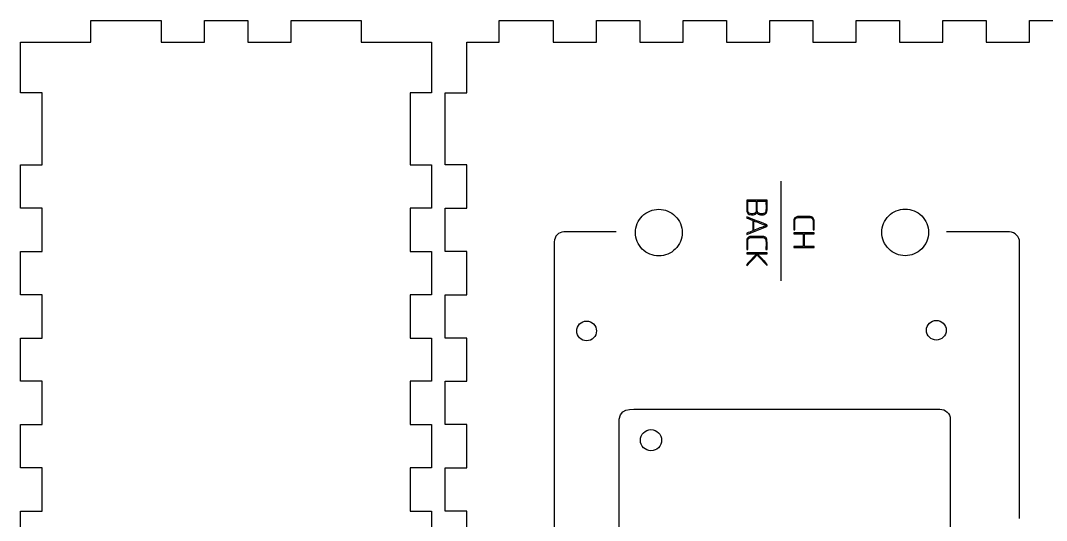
# Model space of a CAD drawing. Extents: x 0 to 1159, y 2 to 472.
# Drawn here: x 0.1 to 403.3, y 275.9 to 472.3 of the extents above; entities that cross this region are included whole.
import ezdxf

# ---------------------------------------------------------------- set-up
doc = ezdxf.new("R2010")
doc.units = 0
doc.layers.get('0').update_dxf_attribs({"linetype": 'CONTINUOUS'})
doc.layers.add('Imprimir', color=7, linetype='CONTINUOUS')

msp = doc.modelspace()

# ---------------------------------------------------------------- linework, layer by layer
at = {"color": 5}
msp.add_lwpolyline([(0.141677, 262.528893), (0.141677, 279.536781), (8.645622, 279.536781), (8.645622, 296.544669), (0.141677, 296.544669), (0.141677, 313.552557), (8.645622, 313.552557), (8.645622, 330.560445), (0.141677, 330.560445), (0.141677, 347.568333), (8.645622, 347.568333), (8.645622, 364.576213), (0.141677, 364.576213), (0.141677, 381.584101), (8.645622, 381.584101), (8.645622, 398.591992), (0.141677, 398.591992), (0.141677, 415.599879), (8.645622, 415.599879), (8.645622, 443.946357), (0.141677, 443.946357), (0.141677, 463.788892), (27.779495, 463.788892), (27.779495, 472.292836), (55.417322, 472.292836), (55.417322, 463.788892), (72.425212, 463.788892), (72.425212, 472.292836), (89.433104, 472.292836), (89.433104, 463.788892), (106.440992, 463.788892), (106.440992, 472.292836), (134.078816, 472.292836), (134.078816, 463.788892), (161.716632, 463.788892), (161.716632, 443.946357), (153.212688, 443.946357), (153.212688, 415.599879), (161.716632, 415.599879), (161.716632, 398.591992), (153.212688, 398.591992), (153.212688, 381.584101), (161.716632, 381.584101), (161.716632, 381.584101), (161.716632, 364.576213), (153.212688, 364.576213), (153.212688, 347.568333), (161.716632, 347.568333), (161.716632, 330.560445), (153.212688, 330.560445), (153.212688, 313.552557), (161.716632, 313.552557), (161.716632, 296.544669), (153.212688, 296.544669), (153.212688, 279.536781), (161.716632, 279.536781), (161.716632, 262.528893)], dxfattribs=at)
at = {"layer": 'Imprimir', "color": 5}
msp.add_lwpolyline([(175.50796, 262.527909), (175.50796, 279.535813), (167.003952, 279.535813), (167.003952, 296.543717), (175.50796, 296.543717), (175.50796, 313.551613), (167.003952, 313.551613), (167.003952, 330.559517), (175.50796, 330.559517), (175.50796, 347.567421), (167.003952, 347.567421), (167.003952, 364.575317), (175.50796, 364.575317), (175.50796, 381.583213), (167.003952, 381.583213), (167.003952, 398.591095), (175.50796, 398.591095), (175.50796, 415.598997), (167.003952, 415.598997), (167.003952, 443.945502), (175.50796, 443.945502), (175.50796, 463.788055), (188.263816, 463.788055), (188.263816, 472.292005), (209.523752, 472.292005), (209.523752, 463.788055), (226.531608, 463.788055), (226.531608, 472.292005), (243.539536, 472.292005), (243.539536, 463.788055), (260.54748, 463.788055), (260.54748, 472.292005), (277.555336, 472.292005), (277.555336, 463.788055), (294.563264, 463.788055), (294.563264, 472.292005), (311.57112, 472.292005), (311.57112, 463.788055), (328.579056, 463.788055), (328.579056, 472.292005), (345.586992, 472.292005), (345.586992, 463.788055), (362.59484, 463.788055), (362.59484, 472.292005), (379.602776, 472.292005), (379.602776, 463.788055), (396.610632, 463.788055), (396.610632, 472.292005), (417.870568, 472.292005)], dxfattribs=at)
at = {"layer": 'Imprimir', "color": 7}
for points in [[(298.939832, 409.194192), (298.939832, 370.017157)], [(234.259368, 389.229021), (213.678712, 389.229021)], [(388.766096, 389.223565), (364.060816, 389.223565)], [(209.910952, 385.346269), (209.910952, 249.757437)], [(392.76276, 276.697885), (392.76276, 385.122525)]]:
    msp.add_lwpolyline(points, dxfattribs=at)
for points in [[(285.939096, 401.311825), (285.943016, 401.311825)], [(289.684464, 401.289665), (289.684864, 401.289665)], [(285.544616, 397.75839), (285.544536, 397.75839)], [(285.544536, 394.714149), (285.544536, 394.714149)], [(288.301024, 393.629301), (288.301024, 393.629301)], [(304.464072, 394.747453), (304.464072, 394.747341)], [(304.043352, 388.515013), (304.043352, 388.515013)], [(285.961576, 386.932117), (285.965176, 386.932037)], [(285.544536, 380.699661), (285.544536, 380.699661)], [(289.862304, 380.489325), (289.861984, 380.489325)]]:
    msp.add_lwpolyline(points, close=True, dxfattribs=at)
at = {"layer": 'Imprimir', "color": 5}
for points in [[(250.982272, 379.809989), (250.982272, 379.809989)], [(347.812992, 379.907845), (347.812992, 379.907845)], [(222.60636, 346.455165), (222.60636, 346.455165)], [(360.05396, 346.749989), (360.05396, 346.749989)], [(365.502136, 315.696709), (365.502136, 315.696709)], [(252.076008, 307.424461), (252.076008, 307.424461)]]:
    msp.add_lwpolyline(points, close=True, dxfattribs=at)
at = {"layer": 'Imprimir', "color": 7}
for points in [[(285.544616, 401.710345), (285.544616, 400.393025), (285.544536, 399.075671), (285.544616, 397.75839)], [(293.515344, 401.710345), (290.858464, 401.710345), (288.201504, 401.710345), (285.544616, 401.710345)], [(285.939096, 398.799383), (285.939096, 399.636864), (285.939096, 400.474345), (285.939096, 401.311825)], [(285.943016, 401.311825), (287.057504, 401.311825), (288.171904, 401.311825), (289.286304, 401.311825)], [(289.286304, 401.311825), (289.286304, 400.084945), (289.294304, 398.857871), (289.278304, 397.631094)], [(289.684464, 398.735415), (289.684464, 399.586832), (289.684464, 400.438249), (289.684464, 401.289665)], [(289.684864, 401.289665), (290.828864, 401.289665), (291.972784, 401.289665), (293.116704, 401.289665)], [(293.116704, 401.289665), (293.108704, 400.063217), (293.126304, 398.836335), (293.108704, 397.61015)], [(293.476144, 397.295526), (293.545744, 397.928278), (293.503344, 398.566999), (293.515344, 399.202696)], [(293.515344, 399.202696), (293.515344, 400.038576), (293.515344, 400.874465), (293.515344, 401.710345)], [(285.544536, 397.75839), (285.544216, 397.103909), (285.852136, 396.382381), (286.509896, 396.151237)], [(293.208624, 392.127037), (290.653904, 393.151773), (288.099264, 394.176501), (285.544536, 395.201237)], [(285.544536, 395.201237), (285.544536, 395.038869), (285.544536, 394.876509), (285.544536, 394.714149)], [(286.014296, 397.27183), (285.889336, 397.77111), (285.955896, 398.289983), (285.939096, 398.799383)], [(287.226064, 396.401477), (286.699744, 396.425397), (286.144536, 396.728493), (286.014296, 397.27183)], [(286.509896, 396.151237), (287.053984, 395.940893), (287.648304, 396.003101), (288.218704, 396.007237)], [(288.606464, 396.513682), (288.165424, 396.344165), (287.687184, 396.406365), (287.226064, 396.401477)], [(288.218704, 396.007237), (288.771904, 396.026837), (289.357824, 396.348469), (289.496704, 396.917077)], [(289.278304, 397.631094), (289.278304, 397.176454), (289.068384, 396.669973), (288.606464, 396.513682)], [(289.496704, 396.917077), (289.682144, 396.327085), (290.307824, 396.007933), (290.896464, 396.002149)], [(289.770544, 397.171197), (289.630464, 397.680606), (289.702544, 398.213703), (289.684464, 398.735415)], [(291.054944, 396.375253), (290.524784, 396.360773), (289.918704, 396.617189), (289.770544, 397.171197)], [(290.896464, 396.002149), (291.414864, 396.011189), (291.949664, 395.942149), (292.450464, 396.108173)], [(292.518944, 396.600941), (292.082304, 396.321405), (291.546144, 396.414429), (291.054944, 396.375253)], [(292.450464, 396.108173), (292.960864, 396.299517), (293.418224, 396.729893), (293.476144, 397.295526)], [(293.108704, 397.61015), (293.108704, 397.197166), (292.888304, 396.796661), (292.518944, 396.600941)], [(305.464952, 395.270741), (305.082792, 395.225461), (304.712552, 395.044949), (304.464072, 394.747453)], [(308.08968, 395.290021), (307.21496, 395.285221), (306.3388, 395.307141), (305.464952, 395.270741)], [(310.4844, 395.277301), (309.68688, 395.308421), (308.88784, 395.278101), (308.08968, 395.290021)], [(311.99896, 393.855253), (311.93256, 394.616669), (311.2544, 395.269941), (310.4844, 395.277301)], [(285.544536, 394.714149), (286.326856, 394.411573), (287.109104, 394.109005), (287.891424, 393.806429)], [(285.544536, 388.271477), (288.159104, 389.319613), (290.772864, 390.369885), (293.387984, 391.416701)], [(287.891424, 393.806429), (287.891424, 392.426373), (287.891424, 391.046333), (287.891424, 389.666285)], [(288.301024, 393.629301), (289.935824, 392.998317), (291.570544, 392.367341), (293.205344, 391.736357)], [(288.301024, 389.843397), (288.301024, 391.105365), (288.301024, 392.367341), (288.301024, 393.629301)], [(293.205344, 391.736357), (291.570544, 391.105373), (289.935824, 390.474373), (288.301024, 389.843397)], [(293.387984, 391.416701), (293.797984, 391.575133), (293.562544, 392.090341), (293.208624, 392.127037)], [(304.464072, 394.747341), (304.072712, 394.382357), (304.026152, 393.820805), (304.046152, 393.318077)], [(304.046152, 393.318077), (304.038152, 392.255797), (304.046392, 391.193493), (304.046152, 390.131189)], [(304.444712, 390.131189), (304.453512, 391.351445), (304.425512, 392.572845), (304.460712, 393.792349)], [(304.460712, 393.792349), (304.535912, 394.421541), (305.134632, 394.921005), (305.767912, 394.881533)], [(305.767912, 394.881533), (306.95432, 394.903853), (308.14152, 394.883133), (309.32832, 394.892413)], [(309.32832, 394.892413), (309.7688, 394.880493), (310.21344, 394.914333), (310.65096, 394.861133)], [(310.65096, 394.861133), (311.25008, 394.737293), (311.692, 394.128181), (311.6156, 393.519165)], [(311.6156, 393.519165), (311.6236, 392.382589), (311.61592, 391.246005), (311.6156, 390.109421)], [(312.01416, 390.109421), (312.00616, 391.357957), (312.03176, 392.607149), (311.99896, 393.855253)], [(213.678712, 389.229021), (211.648872, 389.229021), (209.910952, 387.491205), (209.910952, 385.346269)], [(287.891424, 389.666285), (287.109104, 389.363709), (286.326856, 389.061125), (285.544536, 388.758549)], [(285.544536, 388.758549), (285.544536, 388.596197), (285.544536, 388.433829), (285.544536, 388.271477)], [(287.128224, 387.467581), (286.682296, 387.455341), (286.252536, 387.276805), (285.961576, 386.932117)], [(287.049984, 387.052229), (287.624864, 387.098789), (288.203584, 387.066229), (288.780224, 387.075909)], [(290.787984, 387.474781), (289.568144, 387.470781), (288.347904, 387.483501), (287.128224, 387.467581)], [(288.780224, 387.075909), (289.844624, 387.071909), (290.909504, 387.084629), (291.973584, 387.069509)], [(292.255024, 387.427981), (291.771024, 387.510981), (291.276944, 387.461101), (290.787984, 387.474781)], [(293.503424, 385.906317), (293.495424, 386.622181), (292.963104, 387.293373), (292.255024, 387.427981)], [(312.01416, 388.913533), (309.3572, 388.913533), (306.70032, 388.913533), (304.043352, 388.913533)], [(304.043352, 388.913533), (304.043352, 388.780693), (304.043352, 388.647853), (304.043352, 388.515013)], [(304.043352, 388.515013), (305.290632, 388.515013), (306.53792, 388.515013), (307.7852, 388.515013)], [(304.046152, 390.131189), (304.179032, 390.131189), (304.311832, 390.131189), (304.444712, 390.131189)], [(307.7852, 388.515013), (307.7852, 386.861909), (307.7852, 385.208813), (307.7852, 383.555709)], [(308.18376, 383.555709), (308.18376, 385.208813), (308.18376, 386.861909), (308.18376, 388.515013)], [(308.18376, 388.515013), (309.46056, 388.515013), (310.73736, 388.515013), (312.01416, 388.515013)], [(311.6156, 390.109421), (311.74848, 390.109421), (311.88128, 390.109421), (312.01416, 390.109421)], [(312.01416, 388.515013), (312.01416, 388.647853), (312.01416, 388.780693), (312.01416, 388.913533)], [(392.76276, 385.122525), (392.76276, 387.387021), (391.025072, 389.223565), (388.766096, 389.223565)], [(285.550216, 385.832421), (285.538216, 384.660373), (285.550216, 383.488053), (285.542216, 382.315893)], [(285.965176, 386.932037), (285.670856, 386.645429), (285.544856, 386.236029), (285.550216, 385.832421)], [(285.940776, 382.315893), (285.948776, 383.479013), (285.932776, 384.642389), (285.948776, 385.805325)], [(285.948776, 385.805325), (285.936776, 386.421077), (286.431736, 386.995973), (287.049984, 387.052229)], [(291.973584, 387.069509), (292.605904, 387.035029), (293.152864, 386.452765), (293.112864, 385.813797)], [(293.112864, 385.813797), (293.120864, 384.640613), (293.113664, 383.467301), (293.112864, 382.294061)], [(293.511424, 382.294061), (293.503424, 383.498101), (293.521824, 384.702573), (293.503424, 385.906317)], [(307.7852, 383.555709), (306.53792, 383.555709), (305.290632, 383.555709), (304.043352, 383.555709)], [(304.043352, 383.555709), (304.043352, 383.422869), (304.043352, 383.290021), (304.043352, 383.157189)], [(304.043352, 383.157189), (306.70032, 383.157189), (309.3572, 383.157189), (312.01416, 383.157189)], [(312.01416, 383.555709), (310.73736, 383.555709), (309.46056, 383.555709), (308.18376, 383.555709)], [(312.01416, 383.157189), (312.01416, 383.290021), (312.01416, 383.422869), (312.01416, 383.555709)], [(285.542216, 382.315893), (285.675016, 382.315893), (285.807896, 382.315893), (285.940776, 382.315893)], [(293.515264, 381.098173), (290.858384, 381.098173), (288.201424, 381.098173), (285.544536, 381.098173)], [(285.544536, 381.098173), (285.544536, 380.965341), (285.544536, 380.832493), (285.544536, 380.699661)], [(285.544536, 380.699661), (288.201424, 380.699661), (290.858384, 380.699661), (293.515264, 380.699661)], [(289.208144, 380.401197), (287.991264, 379.087125), (286.765024, 377.781669), (285.544536, 376.470925)], [(285.544536, 375.873149), (286.891424, 377.319613), (288.238304, 378.766085), (289.585264, 380.212549)], [(289.861984, 380.489325), (289.688384, 380.791589), (289.354384, 380.635973), (289.208144, 380.401197)], [(289.585264, 380.212549), (290.895264, 378.806677), (292.205264, 377.400797), (293.515264, 375.994925)], [(293.502464, 376.617653), (292.288704, 377.907861), (291.077984, 379.201021), (289.862304, 380.489325)], [(293.112864, 382.294061), (293.245664, 382.294061), (293.378544, 382.294061), (293.511424, 382.294061)], [(293.515264, 380.699661), (293.515264, 380.832493), (293.515264, 380.965341), (293.515264, 381.098173)], [(285.544536, 376.470925), (285.544536, 376.271669), (285.544536, 376.072413), (285.544536, 375.873149)], [(293.515264, 375.994925), (293.506464, 376.200781), (293.532864, 376.420413), (293.502464, 376.617653)]]:
    msp.add_open_spline(points, degree=3, dxfattribs=at)
at = {"layer": 'Imprimir', "color": 5}
for points in [[(241.809296, 388.982421), (241.809297, 391.415106), (242.775734, 393.748153), (244.496001, 395.468319)], [(244.496001, 395.468319), (246.216269, 397.188484), (248.54945, 398.154861), (250.982272, 398.154855)], [(250.982272, 398.154855), (253.415092, 398.154858), (255.748272, 397.188481), (257.468537, 395.468316)], [(257.468537, 395.468316), (259.188803, 393.748151), (260.155239, 391.415104), (260.15524, 388.982421)], [(338.640024, 389.080277), (338.640025, 391.51296), (339.606461, 393.846007), (341.326727, 395.566172)], [(341.326727, 395.566172), (343.046992, 397.286337), (345.380172, 398.252714), (347.812992, 398.252711)], [(347.812992, 398.252711), (350.245812, 398.252714), (352.578992, 397.286337), (354.299257, 395.566172)], [(354.299257, 395.566172), (356.019523, 393.846007), (356.985959, 391.51296), (356.98596, 389.080277)], [(244.496002, 382.496524), (242.775735, 384.216689), (241.809298, 386.549736), (241.809296, 388.982421)], [(260.15524, 388.982421), (260.155238, 386.549738), (259.188802, 384.216692), (257.468537, 382.496527)], [(341.326727, 382.594383), (339.606462, 384.314548), (338.640026, 386.647594), (338.640024, 389.080277)], [(356.98596, 389.080277), (356.985958, 386.647594), (356.019522, 384.314548), (354.299257, 382.594383)], [(250.982272, 379.809989), (248.549451, 379.809983), (246.216269, 380.776359), (244.496002, 382.496524)], [(257.468537, 382.496527), (255.748271, 380.776362), (253.415092, 379.809985), (250.982272, 379.809989)], [(347.812992, 379.907845), (345.380172, 379.907841), (343.046993, 380.874218), (341.326727, 382.594383)], [(354.299257, 382.594383), (352.578991, 380.874218), (350.245812, 379.907841), (347.812992, 379.907845)], [(218.72468, 350.336613), (218.724678, 351.366041), (219.133639, 352.353308), (219.861595, 353.081224)], [(219.861595, 353.081224), (220.589552, 353.80914), (221.576874, 354.218078), (222.60636, 354.218077)], [(222.60636, 354.218077), (223.635848, 354.21808), (224.623172, 353.809143), (225.35113, 353.081227)], [(225.35113, 353.081227), (226.079088, 352.35331), (226.48805, 351.366043), (226.488048, 350.336613)], [(356.17228, 350.631437), (356.172278, 351.660865), (356.581239, 352.648132), (357.309195, 353.376048)], [(357.309195, 353.376048), (358.037152, 354.103964), (359.024474, 354.512902), (360.05396, 354.512901)], [(360.05396, 354.512901), (362.197727, 354.512864), (363.935573, 352.775083), (363.935568, 350.631437)], [(222.60636, 346.455165), (220.462571, 346.455161), (218.724684, 348.192944), (218.72468, 350.336613)], [(225.351124, 347.592009), (224.623166, 346.864096), (223.635845, 346.455161), (222.60636, 346.455165)], [(226.488048, 350.336613), (226.488046, 349.307185), (226.079082, 348.319922), (225.351124, 347.592009)], [(360.05396, 346.749989), (357.910171, 346.749985), (356.172284, 348.487768), (356.17228, 350.631437)], [(363.935568, 350.631437), (363.935564, 348.487797), (362.197721, 346.750025), (360.05396, 346.749989)], [(235.409944, 315.696709), (236.045136, 321.052717), (242.176176, 319.307989), (245.918848, 319.604837)], [(245.918848, 319.604837), (284.420096, 319.604837), (322.921344, 319.604837), (361.422584, 319.604837)], [(361.422584, 319.604837), (363.54004, 319.667397), (365.551752, 317.861493), (365.502136, 315.696709)], [(235.409944, 160.165005), (235.409944, 212.008909), (235.409944, 263.852805), (235.409944, 315.696709)], [(365.502136, 315.696709), (365.502136, 261.709709), (365.502136, 207.722709), (365.502136, 153.735717)], [(243.751392, 307.424461), (243.75139, 309.72324), (245.614917, 311.58677), (247.913696, 311.586773)], [(247.913696, 311.586773), (249.01761, 311.586774), (250.076311, 311.148246), (250.856896, 310.367661)], [(247.913696, 303.262149), (245.614917, 303.262151), (243.75139, 305.125682), (243.751392, 307.424461)], [(250.856896, 310.367661), (251.637481, 309.587076), (252.076009, 308.528375), (252.076008, 307.424461)], [(252.076008, 307.424461), (252.076009, 306.320547), (251.637481, 305.261846), (250.856896, 304.481261)], [(250.856896, 304.481261), (250.076311, 303.700675), (249.01761, 303.262148), (247.913696, 303.262149)]]:
    msp.add_open_spline(points, degree=3, dxfattribs=at)

doc.saveas('drawing.dxf')
